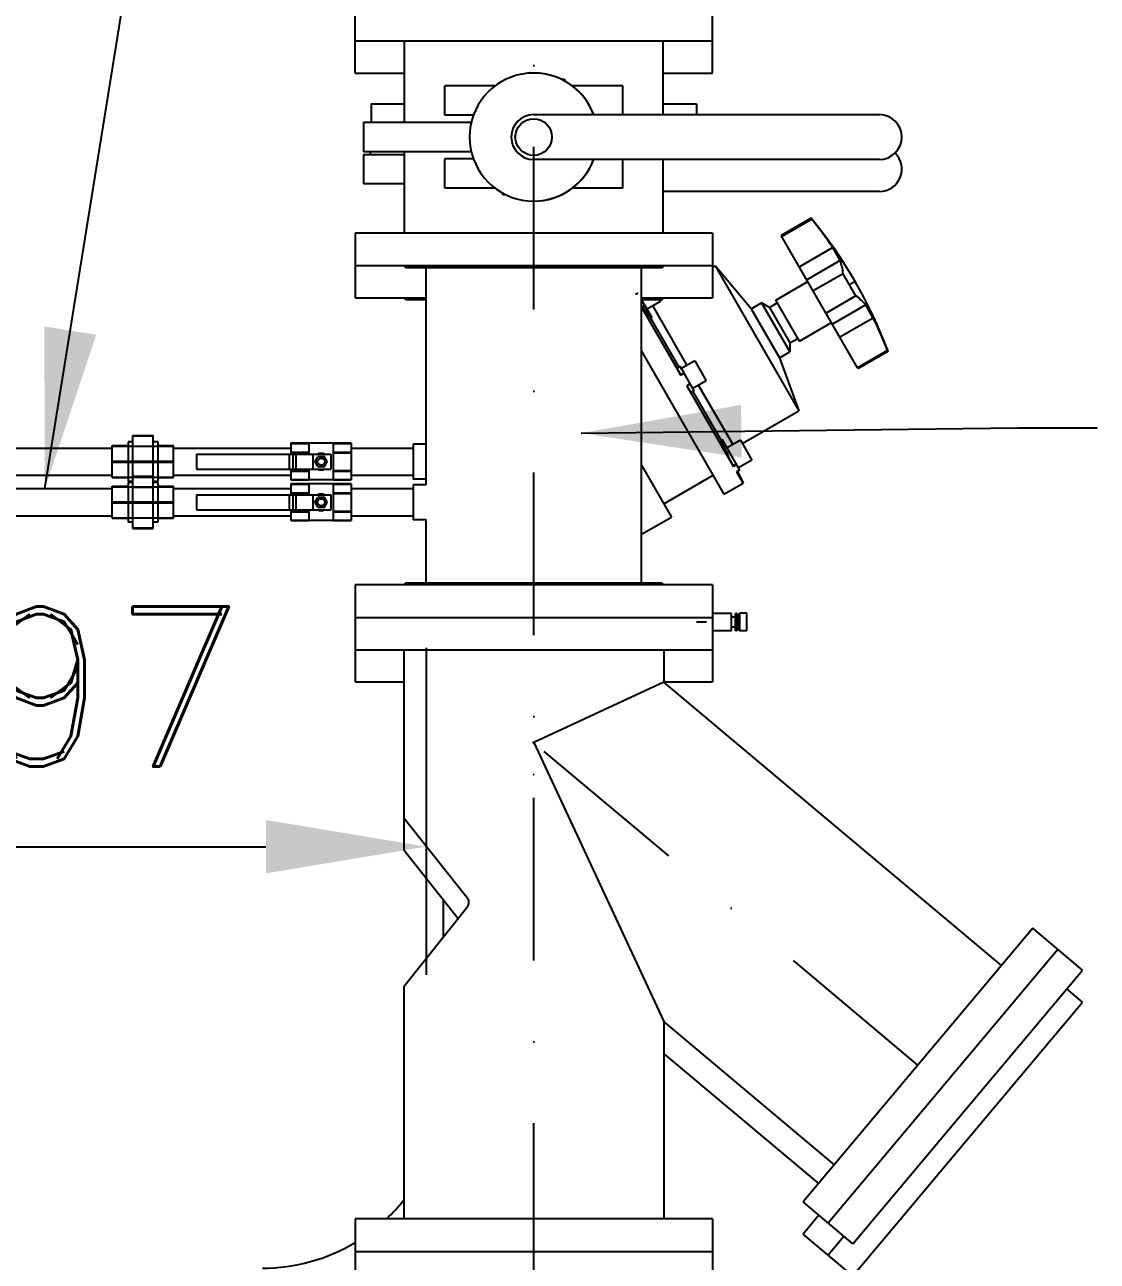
# Model space of a CAD drawing. Header units: millimetres. Extents: x -312439 to 477422, y -331570 to 212570.
# Drawn here: x 363758 to 364595, y 164250 to 165216 of the extents above; entities that cross this region are included whole.
import ezdxf

# ---------------------------------------------------------------- set-up
doc = ezdxf.new("R2010")
doc.units = ezdxf.units.MM
doc.linetypes.add('DASHDOT', pattern=[25.4, 12.7, -6.35, 0, -6.35])
doc.linetypes.add('DASHED', pattern=[0.75, 0.5, -0.25])
doc.layers.add('TEXTO FORMATO', color=4, linetype='Continuous')
doc.styles.add('ROMAND', font='ROMAND.SHX')
doc.dimstyles.new('1-50 (MILIMETRO)', dxfattribs={"dimscale": 0, "dimtxt": 125, "dimasz": 125, "dimexe": 100, "dimexo": 100, "dimgap": 50, "dimtad": 0, "dimdec": 0, "dimzin": 0, "dimdsep": 46, "dimtxsty": 'ROMAND', "dimcen": -390, "dimclrd": 1, "dimclre": 1, "dimclrt": 3, "dimadec": 0, "dimazin": 0, "dimtfac": 1, "dimtdec": 0, "dimtix": 1, "dimtmove": 2, "dimatfit": 2, "dimfxl": 1, "dimtvp": 1, "dimtolj": 1, "dimtzin": 0, "dimarcsym": 0})

# ---------------------------------------------------------------- blocks, each defined once
blk = doc.blocks.new('*D55')
at = {"color": 1, "lineweight": -2, "transparency": 16777216}
for p, q in [((363473.8, 164729.02), (363473.8, 164473.83)), ((364071.25, 164729.05), (364071.25, 164473.83)), ((363598.8, 164573.83), (363946.25, 164573.83))]:
    blk.add_line(p, q, dxfattribs=at)
at = {"color": 1, "transparency": 16777216}
for points in [[(363598.8, 164594.66), (363598.8, 164553), (363473.8, 164573.83)], [(363946.25, 164594.66), (363946.25, 164553), (364071.25, 164573.83)]]:
    blk.add_solid(points, dxfattribs=at)
at = {"layer": 'Defpoints', "color": 0, "transparency": 16777216}
for p in [(363473.8, 164829.02, 0), (364071.25, 164829.05, 0), (364071.25, 164573.83)]:
    blk.add_point(p, dxfattribs=at)
at = {"color": 3, "transparency": 16777216, "insert": (363772.53, 164698.83), "char_height": 125, "attachment_point": 5, "style": 'ROMAND'}
blk.add_mtext('\\A1;597', dxfattribs=at)

msp = doc.modelspace()

# ---------------------------------------------------------------- linework, layer by layer
at = {"color": 6, "linetype": 'DASHDOT', "ltscale": 10}
msp.add_line((364155.401, 164230.844, 0), (364155.453, 165916.079, 0), dxfattribs=at)
at = {"color": 5, "linetype": 'Continuous', "extrusion": (0, 1, 0)}
for p, q in [((364015.901, 165177.844, 0), (364015.901, 165228.244, 0)), ((364294.901, 165177.844, 0), (364294.901, 165228.244, 0)), ((364015.901, 165202.844, 0), (364294.901, 165202.844, 0)), ((364054.401, 165139.344, 0), (364054.401, 165202.844, 0)), ((364256.401, 165145.344, 0), (364256.401, 165202.844, 0)), ((364015.901, 165177.844, 0), (364054.401, 165177.844, 0)), ((364132.595, 165172.392, 0), (364132.595, 165172.956, 0)), ((364132.595, 165172.956, 0), (364133.739, 165172.956, 0)), ((364155.401, 165177.844, 0), (364155.299, 165177.844, 0)), ((364176.96, 165172.956, 0), (364179.47, 165172.956, 0)), ((364179.47, 165172.956, 0), (364179.47, 165171.668, 0)), ((364256.401, 165177.844, 0), (364294.901, 165177.844, 0)), ((364125.3, 165167.844, 0), (364085.946, 165167.844, 0)), ((364085.946, 165144.844, 0), (364085.946, 165167.844, 0)), ((364224.855, 165167.844, 0), (364185.399, 165167.844, 0)), ((364224.855, 165145.344, 0), (364224.855, 165167.844, 0)), ((364028.401, 165153.737, 0), (364054.401, 165153.737, 0)), ((364028.401, 165153.737, 0), (364028.401, 165139.344, 0)), ((364256.401, 165153.737, 0), (364282.401, 165153.737, 0)), ((364282.401, 165153.737, 0), (364282.401, 165145.344, 0)), ((364108.279, 165144.844, 0), (364085.946, 165144.844, 0)), ((364155.299, 165145.344, 0), (364425.299, 165145.344, 0)), ((364022.401, 165139.344, 0), (364106.641, 165139.344, 0)), ((364022.401, 165139.344, 0), (364022.401, 165116.344, 0)), ((364106.641, 165116.344, 0), (364022.401, 165116.344, 0)), ((364022.401, 165114.344, 0), (364054.401, 165114.344, 0)), ((364022.401, 165114.344, 0), (364022.401, 165091.344, 0)), ((364027.901, 165114.344, 0), (364027.901, 165116.344, 0)), ((364054.401, 165052.844, 0), (364054.401, 165116.344, 0)), ((364108.279, 165110.844, 0), (364085.946, 165110.844, 0)), ((364085.946, 165087.844, 0), (364085.946, 165110.844, 0)), ((364425.299, 165110.344, 0), (364155.299, 165110.344, 0)), ((364224.855, 165087.844, 0), (364224.855, 165110.344, 0)), ((364256.401, 165052.844, 0), (364256.401, 165110.344, 0)), ((364054.401, 165091.344, 0), (364022.401, 165091.344, 0)), ((364125.3, 165087.844, 0), (364085.946, 165087.844, 0)), ((364224.855, 165087.844, 0), (364185.399, 165087.844, 0)), ((364425.299, 165085.344, 0), (364256.401, 165085.344, 0)), ((364131.331, 165082.731, 0), (364131.331, 165083.963, 0)), ((364133.739, 165082.731, 0), (364131.331, 165082.731, 0)), ((364155.401, 165077.844, 0), (364155.299, 165077.844, 0)), ((364178.206, 165082.731, 0), (364176.96, 165082.731, 0)), ((364178.206, 165083.348, 0), (364178.206, 165082.731, 0)), ((364372.014, 165064.481, 0), (364348.662, 165050.998, 0)), ((364372.434, 165063.754, 0), (364349.082, 165050.271, 0)), ((364372.434, 165063.754, 0), (364372.014, 165064.481, 0)), ((364294.901, 165052.844, 0), (364015.901, 165052.844, 0)), ((364015.901, 165052.844, 0), (364015.901, 165002.444, 0)), ((364294.901, 165052.844, 0), (364294.901, 165002.444, 0)), ((364408.242, 164947.802, 0), (364348.662, 165050.998, 0)), ((364388.813, 165041.538, 0), (364362.796, 165026.517, 0)), ((364394.687, 165031.364, 0), (364388.813, 165041.538, 0)), ((364015.901, 165027.444, 0), (364294.901, 165027.444, 0)), ((364055.501, 165025.844, 0), (364053.901, 165027.444, 0)), ((364255.301, 165025.844, 0), (364256.901, 165027.444, 0)), ((364294.901, 165026.137, 0), (364296.947, 165027.318, 0)), ((364296.947, 165027.318, 0), (364362.297, 164914.129, 0)), ((364325.177, 164993.676, 0), (364296.947, 165027.318, 0)), ((364394.687, 165031.364, 0), (364368.67, 165016.343, 0)), ((364255.301, 165025.844, 0), (364055.501, 165025.844, 0)), ((364071.251, 164856.335, 0), (364071.251, 165025.844, 0)), ((364239.551, 164779.844, 0), (364239.551, 165025.844, 0)), ((364397.014, 165021.179, 0), (364373.662, 165007.697, 0)), ((364407.014, 165003.859, 0), (364397.014, 165021.179, 0)), ((364344.297, 165000.558, 0), (364369.412, 165015.058, 0)), ((364015.901, 165002.444, 0), (364071.251, 165002.444, 0)), ((364055.501, 165000.844, 0), (364053.901, 165002.444, 0)), ((364071.251, 165000.844, 0), (364055.501, 165000.844, 0)), ((364239.551, 165002.444, 0), (364294.901, 165002.444, 0)), ((364255.301, 165000.844, 0), (364239.551, 165000.844, 0)), ((364242.198, 164996.399, 0), (364239.632, 165000.844, 0)), ((364254.341, 164999.367, 0), (364243.948, 164993.367, 0)), ((364253.488, 165000.844, 0), (364254.341, 164999.367, 0)), ((364255.301, 165000.844, 0), (364256.901, 165002.444, 0)), ((364325.177, 164993.676, 0), (364333.298, 164998.365, 0)), ((364333.298, 164998.365, 0), (364355.398, 164960.087, 0)), ((364339.398, 164994.843, 0), (364333.298, 164998.365, 0)), ((364339.398, 164994.843, 0), (364345.547, 164998.393, 0)), ((364362.797, 164968.515, 0), (364344.297, 165000.558, 0)), ((364407.014, 165003.859, 0), (364383.662, 164990.376, 0)), ((364239.551, 164994.985, 0), (364270.148, 164941.988, 0)), ((364247.834, 164986.637, 0), (364242.198, 164996.399, 0)), ((364248.278, 164995.867, 0), (364275.002, 164949.581, 0)), ((364325.177, 164993.676, 0), (364347.277, 164955.398, 0)), ((364339.398, 164994.843, 0), (364355.398, 164967.13, 0)), ((364414.67, 164996.751, 0), (364388.654, 164981.731, 0)), ((364420.545, 164986.577, 0), (364414.67, 164996.751, 0)), ((364246.316, 164986.939, 0), (364268.664, 164948.231, 0)), ((364362.797, 164968.515, 0), (364387.912, 164983.015, 0)), ((364420.545, 164986.577, 0), (364394.528, 164971.556, 0)), ((364355.398, 164967.13, 0), (364361.547, 164970.68, 0)), ((364239.551, 164960.585, 0), (364303.928, 164849.079, 0)), ((364347.277, 164955.398, 0), (364355.398, 164960.087, 0)), ((364355.398, 164967.13, 0), (364355.398, 164960.087, 0)), ((364431.595, 164961.284, 0), (364408.242, 164947.802, 0)), ((364432.014, 164960.558, 0), (364408.662, 164947.075, 0)), ((364432.014, 164960.558, 0), (364431.595, 164961.284, 0)), ((364281.064, 164953.081, 0), (364270.672, 164947.081, 0)), ((364281.064, 164953.081, 0), (364290.064, 164937.492, 0)), ((364347.277, 164955.398, 0), (364362.297, 164914.129, 0)), ((364269.672, 164948.813, 0), (364267.776, 164947.719, 0)), ((364272.747, 164943.488, 0), (364269.672, 164948.813, 0)), ((364272.747, 164943.488, 0), (364270.148, 164941.988, 0)), ((364280.672, 164929.76, 0), (364272.747, 164943.488, 0)), ((364408.662, 164947.075, 0), (364408.242, 164947.802, 0)), ((364277.597, 164935.086, 0), (364274.999, 164933.586, 0)), ((364274.999, 164933.586, 0), (364311.36, 164870.608, 0)), ((364290.064, 164937.492, 0), (364279.672, 164931.492, 0)), ((364284.002, 164933.992, 0), (364310.726, 164887.706, 0)), ((364280.672, 164929.76, 0), (364278.776, 164928.666, 0)), ((364279.664, 164929.178, 0), (364302.012, 164890.471, 0)), ((364318.239, 164888.692, 0), (364362.297, 164914.129, 0)), ((363842.192, 164894.924, 0), (363858.192, 164894.924, 0)), ((363842.192, 164822.193, 0), (363842.192, 164894.924, 0)), ((363858.192, 164822.193, 0), (363858.192, 164894.924, 0)), ((364316.383, 164867.907, 0), (364302.51, 164891.936, 0)), ((363721.022, 164885.074, 0), (363826.192, 164885.074, 0)), ((363826.192, 164861.924, 0), (363826.192, 164886.924, 0)), ((363826.192, 164886.924, 0), (363838.562, 164886.924, 0)), ((363838.562, 164889.947, 0), (363838.562, 164858.9, 0)), ((363842.192, 164889.947, 0), (363838.562, 164889.947, 0)), ((363861.823, 164889.947, 0), (363858.192, 164889.947, 0)), ((363861.823, 164889.947, 0), (363861.823, 164858.9, 0)), ((363861.823, 164886.924, 0), (363874.192, 164886.924, 0)), ((363874.192, 164861.924, 0), (363874.192, 164886.924, 0)), ((363874.192, 164885.074, 0), (363965.814, 164885.074, 0)), ((363965.814, 164888.746, 0), (363965.814, 164880.324, 0)), ((364012.814, 164888.746, 0), (363965.814, 164888.746, 0)), ((363979.814, 164888.746, 0), (363979.814, 164880.324, 0)), ((363998.814, 164888.746, 0), (363998.814, 164860.102, 0)), ((364012.814, 164888.746, 0), (364012.814, 164860.102, 0)), ((364012.814, 164885.074, 0), (364061.117, 164885.074, 0)), ((364061.117, 164888.092, 0), (364061.117, 164860.756, 0)), ((364071.251, 164888.092, 0), (364061.117, 164888.092, 0)), ((364316.788, 164891.206, 0), (364306.395, 164885.206, 0)), ((364316.788, 164891.206, 0), (364325.788, 164875.617, 0)), ((363891.964, 164880.324, 0), (363891.964, 164868.524, 0)), ((363891.964, 164880.324, 0), (363997.007, 164880.324, 0)), ((363982.817, 164880.324, 0), (363982.817, 164868.524, 0)), ((363984.732, 164874.659, 0), (363986.82, 164878.274, 0)), ((363986.82, 164870.573, 0), (363984.732, 164874.189, 0)), ((363987.226, 164878.509, 0), (363991.401, 164878.509, 0)), ((363991.808, 164878.274, 0), (363993.896, 164874.659, 0)), ((363993.896, 164874.189, 0), (363991.808, 164870.573, 0)), ((363997.007, 164880.324, 0), (363997.007, 164868.524, 0)), ((364325.788, 164875.617, 0), (364315.395, 164869.617, 0)), ((363719.175, 164863.774, 0), (363826.192, 164863.774, 0)), ((363842.192, 164863.193, 0), (363858.192, 164863.193, 0)), ((363874.192, 164863.774, 0), (363965.814, 164863.774, 0)), ((363891.964, 164868.524, 0), (363997.007, 164868.524, 0)), ((363965.814, 164868.524, 0), (363965.814, 164860.102, 0)), ((363979.814, 164868.524, 0), (363979.814, 164860.102, 0)), ((363991.401, 164870.338, 0), (363987.226, 164870.338, 0)), ((364012.814, 164863.774, 0), (364061.117, 164863.774, 0)), ((364239.551, 164871.585, 0), (364262.89, 164831.16, 0)), ((364256.89, 164841.552, 0), (364295.428, 164863.802, 0)), ((364313.958, 164872.108, 0), (364311.36, 164870.608, 0)), ((364316.383, 164867.907, 0), (364313.785, 164866.407, 0)), ((364313.785, 164866.407, 0), (364318.824, 164857.679, 0)), ((364316.395, 164867.885, 0), (364313.821, 164866.399, 0)), ((364314.559, 164866.825, 0), (364318.824, 164857.679, 0)), ((364316.395, 164867.885, 0), (364316.383, 164867.907, 0)), ((363736.522, 164853.343, 0), (363826.192, 164853.343, 0)), ((363826.192, 164861.924, 0), (363838.562, 164861.924, 0)), ((363826.192, 164830.193, 0), (363826.192, 164855.193, 0)), ((363826.192, 164855.193, 0), (363838.562, 164855.193, 0)), ((363842.192, 164858.9, 0), (363838.562, 164858.9, 0)), ((363838.562, 164858.216, 0), (363838.562, 164827.17, 0)), ((363842.192, 164858.216, 0), (363838.562, 164858.216, 0)), ((363861.823, 164858.9, 0), (363858.192, 164858.9, 0)), ((363861.823, 164858.216, 0), (363858.192, 164858.216, 0)), ((363861.823, 164861.924, 0), (363874.192, 164861.924, 0)), ((363861.823, 164858.216, 0), (363861.823, 164827.17, 0)), ((363861.823, 164855.193, 0), (363874.192, 164855.193, 0)), ((363874.192, 164830.193, 0), (363874.192, 164855.193, 0)), ((363874.192, 164853.343, 0), (363965.814, 164853.343, 0)), ((364012.814, 164860.102, 0), (363965.814, 164860.102, 0)), ((363965.814, 164857.015, 0), (363965.814, 164848.593, 0)), ((364012.814, 164857.015, 0), (363965.814, 164857.015, 0)), ((363979.814, 164857.015, 0), (363979.814, 164848.593, 0)), ((363998.814, 164857.015, 0), (363998.814, 164828.371, 0)), ((364012.814, 164857.015, 0), (364012.814, 164828.371, 0)), ((364012.814, 164853.343, 0), (364061.117, 164853.343, 0)), ((364071.251, 164860.756, 0), (364061.117, 164860.756, 0)), ((364061.117, 164856.361, 0), (364061.117, 164829.025, 0)), ((364071.251, 164856.361, 0), (364061.117, 164856.361, 0)), ((364303.928, 164849.079, 0), (364318.824, 164857.679, 0)), ((363891.964, 164848.593, 0), (363891.964, 164836.793, 0)), ((363891.964, 164848.593, 0), (363997.007, 164848.593, 0)), ((363982.817, 164848.593, 0), (363982.817, 164836.793, 0)), ((363984.732, 164842.928, 0), (363986.82, 164846.544, 0)), ((363987.226, 164846.778, 0), (363991.401, 164846.778, 0)), ((363991.808, 164846.544, 0), (363993.896, 164842.928, 0)), ((363997.007, 164848.593, 0), (363997.007, 164836.793, 0)), ((363891.964, 164836.793, 0), (363997.007, 164836.793, 0)), ((363965.814, 164836.793, 0), (363965.814, 164828.371, 0)), ((363979.814, 164836.793, 0), (363979.814, 164828.371, 0)), ((363986.82, 164838.842, 0), (363984.732, 164842.458, 0)), ((363991.401, 164838.608, 0), (363987.226, 164838.608, 0)), ((363993.896, 164842.458, 0), (363991.808, 164838.842, 0)), ((363736.522, 164832.043, 0), (363826.192, 164832.043, 0)), ((363826.192, 164830.193, 0), (363838.562, 164830.193, 0)), ((363842.192, 164827.17, 0), (363838.562, 164827.17, 0)), ((363861.823, 164827.17, 0), (363858.192, 164827.17, 0)), ((363861.823, 164830.193, 0), (363874.192, 164830.193, 0)), ((363874.192, 164832.043, 0), (363965.814, 164832.043, 0)), ((364012.814, 164828.371, 0), (363965.814, 164828.371, 0)), ((364012.814, 164832.043, 0), (364061.117, 164832.043, 0)), ((364071.251, 164829.025, 0), (364061.117, 164829.025, 0)), ((364071.251, 164779.844, 0), (364071.251, 164829.051, 0)), ((364239.551, 164817.684, 0), (364262.89, 164831.16, 0)), ((363842.192, 164822.193, 0), (363858.192, 164822.193, 0)), ((364294.901, 164778.244, 0), (364015.901, 164778.244, 0)), ((364015.901, 164778.244, 0), (364015.901, 164702.444, 0)), ((364055.501, 164779.844, 0), (364053.901, 164778.244, 0)), ((364055.501, 164779.844, 0), (364255.301, 164779.844, 0)), ((364255.301, 164779.844, 0), (364256.901, 164778.244, 0)), ((364294.901, 164778.244, 0), (364294.901, 164702.444, 0)), ((364015.901, 164752.844, 0), (364294.901, 164752.844, 0)), ((364309.901, 164755.987, 0), (364294.901, 164755.987, 0)), ((364309.901, 164742.287, 0), (364309.901, 164755.987, 0)), ((364312.901, 164753.137, 0), (364309.901, 164753.137, 0)), ((364313.901, 164755.887, 0), (364312.901, 164755.887, 0)), ((364312.901, 164742.387, 0), (364312.901, 164755.887, 0)), ((364313.901, 164742.387, 0), (364313.901, 164755.887, 0)), ((364315.401, 164755.137, 0), (364313.901, 164755.137, 0)), ((364315.401, 164755.137, 0), (364316.301, 164756.037, 0)), ((364315.401, 164743.137, 0), (364315.401, 164755.137, 0)), ((364316.301, 164742.237, 0), (364316.301, 164756.037, 0)), ((364321.901, 164756.037, 0), (364316.301, 164756.037, 0)), ((364321.901, 164742.237, 0), (364321.901, 164756.037, 0)), ((364309.901, 164742.287, 0), (364294.901, 164742.287, 0)), ((364312.901, 164745.137, 0), (364309.901, 164745.137, 0)), ((364313.901, 164742.387, 0), (364312.901, 164742.387, 0)), ((364315.401, 164743.137, 0), (364313.901, 164743.137, 0)), ((364315.401, 164743.137, 0), (364316.301, 164742.237, 0)), ((364321.901, 164742.237, 0), (364316.301, 164742.237, 0)), ((364015.901, 164727.444, 0), (364294.901, 164727.444, 0)), ((364053.901, 164727.444, 0), (364053.901, 164571.393, 0)), ((364256.901, 164727.444, 0), (364256.901, 164702.37, 0)), ((364015.901, 164702.444, 0), (364053.901, 164702.444, 0)), ((364256.901, 164702.37, 0), (364155.401, 164655.039, 0)), ((364256.901, 164702.444, 0), (364294.901, 164702.444, 0)), ((364520.67, 164481.041, 0), (364256.901, 164702.37, 0)), ((364155.252, 164655.359, 0), (364154.716, 164654.72, 0)), ((364155.401, 164655.039, 0), (364256.901, 164437.372, 0)), ((364053.901, 164596.393, 0), (364103.018, 164534.47, 0)), ((364053.901, 164571.393, 0), (364096.381, 164517.837, 0)), ((364103.018, 164526.204, 0), (364053.901, 164464.28, 0)), ((364084.751, 164532.499, 0), (364084.751, 164503.174, 0)), ((364545.096, 164510.151, 0), (364365.758, 164296.424, 0)), ((364584.011, 164477.497, 0), (364545.096, 164510.151, 0)), ((364385.215, 164280.098, 0), (364564.553, 164493.824, 0)), ((364404.673, 164263.771, 0), (364584.011, 164477.497, 0)), ((364053.901, 164464.28, 0), (364053.901, 164283.244, 0)), ((364584.011, 164452.497, 0), (364571.701, 164462.827, 0)), ((364404.673, 164238.771, 0), (364584.011, 164452.497, 0)), ((364390.184, 164325.534, 0), (364256.901, 164437.372, 0)), ((364256.901, 164437.372, 0), (364256.901, 164283.244, 0)), ((364377.874, 164310.863, 0), (364256.901, 164412.372, 0)), ((364404.673, 164263.771, 0), (364365.758, 164296.424, 0)), ((364378.068, 164286.095, 0), (364365.758, 164271.424, 0)), ((364294.901, 164283.244, 0), (364015.901, 164283.244, 0)), ((364015.901, 164283.244, 0), (364015.901, 164207.444, 0)), ((364294.901, 164283.244, 0), (364294.901, 164207.444, 0)), ((364404.673, 164238.771, 0), (364365.758, 164271.424, 0)), ((364385.215, 164255.098, 0), (364397.526, 164269.768, 0)), ((364015.901, 164257.844, 0), (364294.901, 164257.844, 0))]:
    msp.add_line(p, q, dxfattribs=at)
at = {"color": 5, "linetype": 'DASHED', "extrusion": (0, 1, 0)}
for p, q in [((364406.375, 165015.037, 0), (364402.014, 165012.519, 0)), ((364236.698, 165005.925, 0), (364234.803, 165004.83, 0)), ((364242.198, 164996.399, 0), (364240.303, 164995.304, 0)), ((363842.192, 164894.47, 0), (363858.192, 164894.47, 0)), ((363826.192, 164886.562, 0), (363874.192, 164886.562, 0)), ((363965.814, 164888.649, 0), (363979.814, 164888.649, 0)), ((363965.814, 164881.849, 0), (363979.814, 164881.849, 0)), ((363998.814, 164888.649, 0), (364012.814, 164888.649, 0)), ((363998.814, 164881.849, 0), (364012.814, 164881.849, 0)), ((364308.145, 164882.175, 0), (364306.25, 164881.08, 0)), ((363826.192, 164874.785, 0), (363874.192, 164874.785, 0)), ((363826.192, 164874.062, 0), (363874.192, 164874.062, 0)), ((363842.192, 164874.878, 0), (363858.192, 164874.878, 0)), ((363842.192, 164873.97, 0), (363858.192, 164873.97, 0)), ((363964.765, 164868.524, 0), (363964.765, 164880.324, 0)), ((363965.814, 164881.223, 0), (363979.814, 164881.223, 0)), ((363967.62, 164868.524, 0), (363967.62, 164880.324, 0)), ((363969.706, 164880.324, 0), (363969.706, 164868.524, 0)), ((363998.814, 164881.223, 0), (364012.814, 164881.223, 0)), ((364313.645, 164872.649, 0), (364311.75, 164871.554, 0)), ((363842.192, 164862.739, 0), (363858.192, 164862.739, 0)), ((363965.814, 164867.624, 0), (363979.814, 164867.624, 0)), ((363965.814, 164866.998, 0), (363979.814, 164866.998, 0)), ((363998.814, 164867.624, 0), (364012.814, 164867.624, 0)), ((363998.814, 164866.998, 0), (364012.814, 164866.998, 0)), ((363826.192, 164862.285, 0), (363874.192, 164862.285, 0)), ((363826.192, 164854.832, 0), (363874.192, 164854.832, 0)), ((363842.192, 164854.378, 0), (363858.192, 164854.378, 0)), ((363965.814, 164860.198, 0), (363979.814, 164860.198, 0)), ((363965.814, 164856.918, 0), (363979.814, 164856.918, 0)), ((363998.814, 164860.198, 0), (364012.814, 164860.198, 0)), ((363998.814, 164856.918, 0), (364012.814, 164856.918, 0)), ((363964.765, 164836.793, 0), (363964.765, 164848.593, 0)), ((363965.814, 164850.118, 0), (363979.814, 164850.118, 0)), ((363965.814, 164849.493, 0), (363979.814, 164849.493, 0)), ((363967.62, 164836.793, 0), (363967.62, 164848.593, 0)), ((363969.706, 164848.593, 0), (363969.706, 164836.793, 0)), ((363998.814, 164850.118, 0), (364012.814, 164850.118, 0)), ((363998.814, 164849.493, 0), (364012.814, 164849.493, 0)), ((363826.192, 164843.054, 0), (363874.192, 164843.054, 0)), ((363826.192, 164842.332, 0), (363874.192, 164842.332, 0)), ((363842.192, 164843.147, 0), (363858.192, 164843.147, 0)), ((363842.192, 164842.239, 0), (363858.192, 164842.239, 0)), ((363965.814, 164835.893, 0), (363979.814, 164835.893, 0)), ((363965.814, 164835.268, 0), (363979.814, 164835.268, 0)), ((363998.814, 164835.893, 0), (364012.814, 164835.893, 0)), ((363998.814, 164835.268, 0), (364012.814, 164835.268, 0)), ((363826.192, 164830.554, 0), (363874.192, 164830.554, 0)), ((363965.814, 164828.468, 0), (363979.814, 164828.468, 0)), ((363998.814, 164828.468, 0), (364012.814, 164828.468, 0)), ((363842.192, 164822.647, 0), (363858.192, 164822.647, 0)), ((364290.401, 164749.137, 0), (364282.236, 164749.137, 0)), ((364155.401, 164655.039, 0), (364154.716, 164654.72, 0)), ((364154.716, 164654.72, 0), (364155.401, 164655.039, 0)), ((364155.252, 164655.359, 0), (364155.401, 164655.039, 0)), ((364155.401, 164630.039, 0), (364154.716, 164629.72, 0)), ((364155.252, 164630.359, 0), (364155.401, 164630.039, 0))]:
    msp.add_line(p, q, dxfattribs=at)
at = {"color": 6, "linetype": 'DASHDOT', "ltscale": 10, "extrusion": (0, 1, 0)}
msp.add_line((364455.427, 164403.288, 0), (364155.414, 164655.028, 0), dxfattribs=at)
at = {"color": 5, "linetype": 'Continuous'}
for centre, radius in [((364155.299, 165127.844, 0), 14.326), ((363989.314, 164874.424, 0), 2.801), ((363989.314, 164842.693, 0), 2.801)]:
    msp.add_circle(centre, radius, dxfattribs=at)
for centre, radius, start, end in [((364155.299, 165127.844, 0), 17.5, 90, 270), ((364425.299, 165127.844, 0), 17.5, 270, 90), ((364425.299, 165102.844, 0), 17.5, 270, 45.584691), ((364094.606, 164835.037, 0), 360, 20.405932, 39.594077), ((363985.139, 164874.424, 0), 0.47, 150, 210), ((363989.314, 164874.424, 0), 6.477, 65.641708, 114.358292), ((363987.226, 164878.039, 0), 0.47, 90, 150), ((363991.401, 164878.039, 0), 0.47, 30, 90), ((363993.489, 164874.424, 0), 0.47, 330, 30), ((363989.314, 164874.424, 0), 6.477, 245.641708, 294.358292), ((363987.226, 164870.808, 0), 0.47, 210, 270), ((363991.401, 164870.808, 0), 0.47, 270, 330), ((363989.314, 164842.693, 0), 6.477, 65.641708, 114.358292), ((363987.226, 164846.309, 0), 0.47, 90, 150), ((363991.401, 164846.309, 0), 0.47, 30, 90), ((363985.139, 164842.693, 0), 0.47, 150, 210), ((363989.314, 164842.693, 0), 6.477, 245.641708, 294.358292), ((363987.226, 164839.077, 0), 0.47, 210, 270), ((363991.401, 164839.077, 0), 0.47, 270, 330), ((363993.489, 164842.693, 0), 0.47, 330, 30), ((363943.451, 164386.048, 0), 141.3, 313.318088, 321.413753), ((363943.451, 164386.048, 0), 141.3, 270, 300.846436)]:
    msp.add_arc(centre, radius, start, end, dxfattribs=at)
for centre, major_axis, ratio, start_param, end_param in [((364155.299, 165127.844, 0), (0, 50), 0.999962, 5.0699601, 7.8539816), ((364155.401, 165127.844, 0), (0, -50), 0.999962, 1.9283674, 3.1415927), ((364155.299, 165127.844, 0), (0, 50), 0.999962, 1.5707963, 4.3548179), ((364155.401, 165127.844, 0), (0, -50), 0.999962, 0, 1.2132252), ((364089.538, 164843.813, 0), (-310.711, -179.389), 0.9396926, 3.2056973, 3.2875279), ((364080.684, 164859.15, 0), (310.711, 179.389), 0.3420201, 6.1372501, 6.2190806), ((364108.528, 164810.923, 0), (-310.711, -179.389), 0.3420201, 3.2056973, 3.2875279), ((364099.673, 164826.26, 0), (-310.711, -179.389), 0.9396926, 2.9956574, 3.077488)]:
    msp.add_ellipse(centre, major_axis=major_axis, ratio=ratio, start_param=start_param, end_param=end_param, dxfattribs=at)
for points in [[(364240.303, 164995.304, 0), (364240.058, 164995.645, 0), (364239.807, 164995.997, 0), (364239.551, 164996.36, 0)], [(364246.316, 164986.939, 0), (364244.312, 164989.728, 0), (364242.307, 164992.516, 0), (364240.303, 164995.304, 0)], [(364247.834, 164986.637, 0), (364247.328, 164986.738, 0), (364246.822, 164986.838, 0), (364246.316, 164986.939, 0)], [(364302.012, 164890.471, 0), (364302.178, 164890.959, 0), (364302.344, 164891.448, 0), (364302.51, 164891.936, 0)], [(364306.25, 164881.08, 0), (364304.838, 164884.211, 0), (364303.425, 164887.341, 0), (364302.012, 164890.471, 0)], [(364313.821, 164866.399, 0), (364313.812, 164866.394, 0), (364313.801, 164866.397, 0), (364313.785, 164866.407, 0)]]:
    msp.add_open_spline(points, degree=3, dxfattribs=at)
for points, knots in [([(364270.148, 164941.988, 0), (364269.716, 164942.807, 0), (364269.334, 164943.559, 0), (364268.836, 164944.585, 0), (364268.682, 164944.911, 0), (364268.41, 164945.508, 0), (364268.29, 164945.783, 0), (364268.133, 164946.159, 0), (364268.085, 164946.278, 0), (364267.998, 164946.504, 0), (364267.958, 164946.611, 0), (364267.852, 164946.91, 0), (364267.8, 164947.08, 0), (364267.731, 164947.363, 0), (364267.714, 164947.476, 0), (364267.717, 164947.643, 0), (364267.738, 164947.696, 0), (364267.776, 164947.719, 0)], [0.000000248, 0.000000248, 0.000000248, 0.000000248, 0.003054101, 0.003054101, 0.004581028, 0.004581028, 0.006107954, 0.006107954, 0.006871418, 0.006871418, 0.007634881, 0.007634881, 0.009161807, 0.009161807, 0.010688734, 0.010688734, 0.01221566, 0.01221566, 0.01221566, 0.01221566]), ([(364278.776, 164928.666, 0), (364278.699, 164928.621, 0), (364278.554, 164928.701, 0), (364278.237, 164929.003, 0), (364278.114, 164929.135, 0), (364277.841, 164929.455, 0), (364277.691, 164929.642, 0), (364277.362, 164930.072, 0), (364277.182, 164930.315, 0), (364276.798, 164930.854, 0), (364276.596, 164931.145, 0), (364276.172, 164931.771, 0), (364275.951, 164932.105, 0), (364275.488, 164932.816, 0), (364275.246, 164933.194, 0), (364274.999, 164933.586, 0)], [0.000000198, 0.000000198, 0.000000198, 0.000000198, 0.003054238, 0.003054238, 0.004581258, 0.004581258, 0.006108278, 0.006108278, 0.007635298, 0.007635298, 0.009162318, 0.009162318, 0.010689338, 0.010689338, 0.012216358, 0.012216358, 0.012216358, 0.012216358]), ([(364311.36, 164870.608, 0), (364310.962, 164871.368, 0), (364310.543, 164872.184, 0), (364309.883, 164873.489, 0), (364309.657, 164873.94, 0), (364309.209, 164874.842, 0), (364308.985, 164875.296, 0), (364308.65, 164875.983, 0), (364308.538, 164876.212, 0), (364308.314, 164876.673, 0), (364308.202, 164876.906, 0), (364307.87, 164877.598, 0), (364307.654, 164878.051, 0), (364307.232, 164878.945, 0), (364307.027, 164879.385, 0), (364306.627, 164880.25, 0), (364306.433, 164880.674, 0), (364306.25, 164881.08, 0)], [0.000000268, 0.000000268, 0.000000268, 0.000000268, 0.0030546, 0.0030546, 0.004581766, 0.004581766, 0.006108932, 0.006108932, 0.006872515, 0.006872515, 0.007636098, 0.007636098, 0.009163265, 0.009163265, 0.010690431, 0.010690431, 0.012217597, 0.012217597, 0.012217597, 0.012217597]), ([(364103.018, 164534.47, 0), (364103.149, 164534.303, 0), (364103.276, 164534.127, 0), (364103.619, 164533.596, 0), (364103.815, 164533.22, 0), (364104.134, 164532.429, 0), (364104.257, 164532.014, 0), (364104.418, 164531.174, 0), (364104.458, 164530.75, 0), (364104.458, 164529.924, 0), (364104.418, 164529.499, 0), (364104.257, 164528.66, 0), (364104.134, 164528.245, 0), (364103.815, 164527.454, 0), (364103.619, 164527.077, 0), (364103.276, 164526.547, 0), (364103.149, 164526.37, 0), (364103.018, 164526.204, 0)], [17.8979536, 17.8979536, 17.8979536, 17.8979536, 18.5592168, 18.5592168, 19.797742, 19.797742, 21.0362672, 21.0362672, 22.2747923, 22.2747923, 23.5133175, 23.5133175, 24.7518427, 24.7518427, 25.9903679, 25.9903679, 26.6516311, 26.6516311, 26.6516311, 26.6516311])]:
    msp.add_open_spline(points, degree=3, knots=knots, dxfattribs=at)

# ---------------------------------------------------------------- dimensions: what is measured, and where the dimension line sits
dim = msp.add_linear_dim(base=(364071.251, 164573.829), p1=(363473.801, 164829.025, 0), p2=(364071.251, 164829.051, 0), dimstyle='1-50 (MILIMETRO)', override={"dimscale": 1})
dim.commit()
dim.dimension.update_dxf_attribs({"geometry": '*D55', "text_midpoint": (363772.526, 164698.829)})

# ---------------------------------------------------------------- leaders
at = {"layer": 'TEXTO FORMATO'}
for points in [[(363773.607, 164853.343), (363844.578, 165294.13), (363844.578, 165405.478)], [(364192.483, 164896.712), (364533.307, 164900.72), (364595.435, 164900.72)]]:
    msp.add_leader(points, dimstyle='1-50 (MILIMETRO)', override={"dimscale": 1}, dxfattribs=at)

doc.saveas('drawing.dxf')
